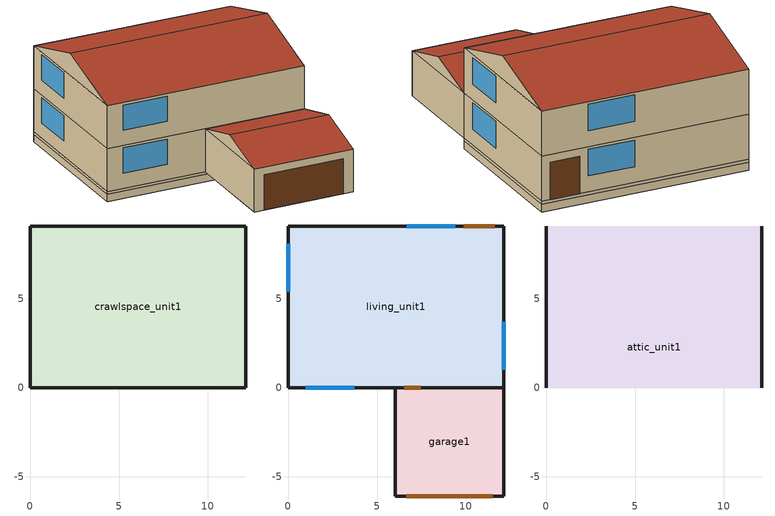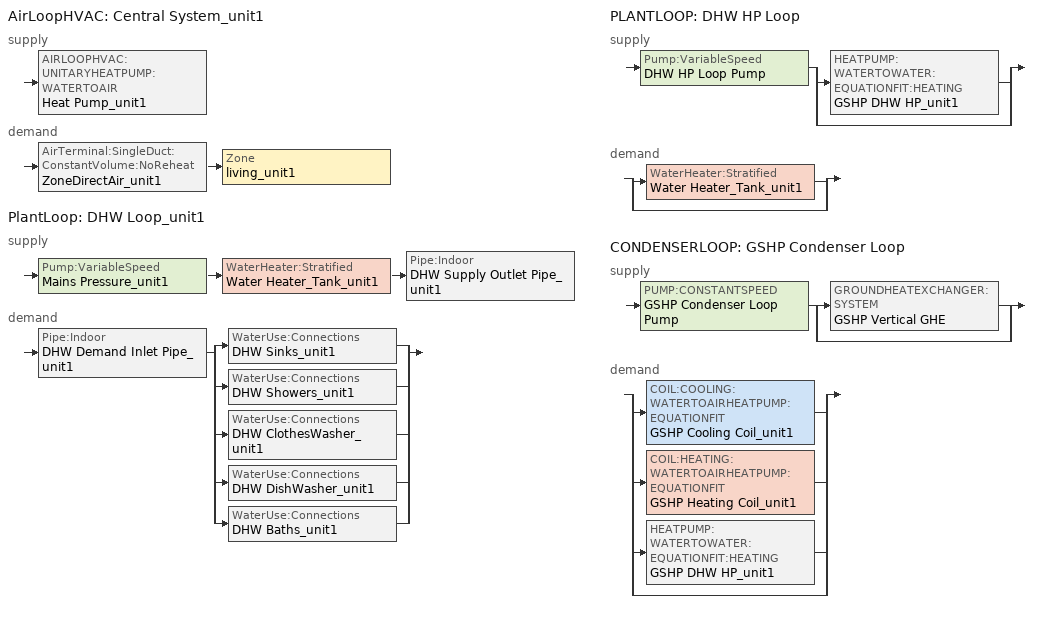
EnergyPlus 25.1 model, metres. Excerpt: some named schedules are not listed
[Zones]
crawlspace_unit1
 floor ground (Interior Floor): 0,0 0,9.1 12.13,9.1 12.13,0 z-0.46
 wall outside (Crawl Wall): 0,0 12.13,0 12.13,9.1 0,9.1 0,0 z0:0.15
 wall ground (Crawl Wall): 0,0 12.13,0 12.13,9.1 0,9.1 0,0 z-0.46:0
living_unit1
 floor adiabatic (Interior Floor): 0,0 0,9.1 12.13,9.1 12.13,0 z2.74
 floor to crawlspace_unit1 (Exterior Floor): 0,0 0,9.1 12.13,9.1 12.13,0 z0.15
 wall outside (Exterior Wall): 12.13,0 12.13,9.1 0,9.1 0,0 6.04,0 z0.15:2.74; 0,0 12.13,0 12.13,9.1 0,9.1 0,0 z2.74:5.34
 wall to garage1 (Exterior Wall): 6.04,0 12.13,0 z0.15:2.74
 window (Exterior Window): 1,0 3.71,0 / 9.39,9.1 6.68,9.1 / 12.13,1 12.13,3.71 / 0,8.1 0,5.39 z1.07:2.59; 1,0 3.71,0 / 9.39,9.1 6.68,9.1 / 12.13,1 12.13,3.71 / 0,8.1 0,5.39 z3.66:5.18
 door (Exterior Door): 11.63,9.1 9.89,9.1 z0.15:2.29
 door inside (Exterior Door): 6.54,0 7.45,0 z0.15:2.29
 ceiling to attic_unit1 (Interior Ceiling): 0,0 12.13,0 12.13,9.1 0,9.1 z5.34
garage1
 floor ground (Interior Floor): 6.04,-6.1 6.04,0 12.13,0 12.13,-6.1 z0.15
 wall outside (Gable_end): 6.04,0 6.04,-6.1 12.13,-6.1 12.13,0 z0.15:2.74; 12.13,-6.1,2.74 12.13,0,2.74 12.13,-3.05,3.61; 6.04,0,2.74 6.04,-6.1,2.74 6.04,-3.05,3.61
 door (Exterior Door): 6.65,-6.1 11.52,-6.1 z0.15:2.29
 roof outside (Exterior Roof): 6.04,-6.1,2.74 12.13,-6.1,2.74 12.13,-3.05,3.61 6.04,-3.05,3.61; 12.13,0,2.74 6.04,0,2.74 6.04,-3.05,3.61 12.13,-3.05,3.61
attic_unit1
 wall outside (Gable_end): 12.13,0,5.34 12.13,9.1,5.34 12.13,4.55,6.7; 0,9.1,5.34 0,0,5.34 0,4.55,6.7
 roof outside (Exterior Roof): 0,0,5.34 12.13,0,5.34 12.13,4.55,6.7 0,4.55,6.7; 12.13,9.1,5.34 0,9.1,5.34 0,4.55,6.7 12.13,4.55,6.7
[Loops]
AirLoopHVAC 'Central System_unit1'
 supply: AIRLOOPHVAC:UNITARYHEATPUMP:WATERTOAIR 'Heat Pump_unit1'
 demand: AirTerminal:SingleDuct:ConstantVolume:NoReheat 'ZoneDirectAir_unit1' > Zone 'living_unit1'
PlantLoop 'DHW Loop_unit1'
 supply: Pump:VariableSpeed 'Mains Pressure_unit1' > WaterHeater:Stratified 'Water Heater_Tank_unit1' > Pipe:Indoor 'DHW Supply Outlet Pipe_unit1'
 demand: Pipe:Indoor 'DHW Demand Inlet Pipe_unit1' > split
  | WaterUse:Connections 'DHW Sinks_unit1'
  | WaterUse:Connections 'DHW Showers_unit1'
  | WaterUse:Connections 'DHW ClothesWasher_unit1'
  | WaterUse:Connections 'DHW DishWasher_unit1'
  | WaterUse:Connections 'DHW Baths_unit1'
PLANTLOOP 'DHW HP Loop'
 supply: Pump:VariableSpeed 'DHW HP Loop Pump' > split
  | HEATPUMP:WATERTOWATER:EQUATIONFIT:HEATING 'GSHP DHW HP_unit1'
  | bypass
 demand: split
  | WaterHeater:Stratified 'Water Heater_Tank_unit1'
  | bypass
CONDENSERLOOP 'GSHP Condenser Loop'
 supply: PUMP:CONSTANTSPEED 'GSHP Condenser Loop Pump' > split
  | GROUNDHEATEXCHANGER:SYSTEM 'GSHP Vertical GHE'
  | bypass
 demand: split
  | COIL:COOLING:WATERTOAIRHEATPUMP:EQUATIONFIT 'GSHP Cooling Coil_unit1'
  | COIL:HEATING:WATERTOAIRHEATPUMP:EQUATIONFIT 'GSHP Heating Coil_unit1'
  | HEATPUMP:WATERTOWATER:EQUATIONFIT:HEATING 'GSHP DHW HP_unit1'
  | bypass
[Building]
US+SF+CZ4C+hp+crawlspace+IECC_2024: North Axis=0; Terrain=Suburbs; Loads Convergence Tolerance Value=0.04; Temperature Convergence Tolerance Value=0.4; Solar Distribution=FullExterior; Maximum Number of Warmup Days=25; Minimum Number of Warmup Days=6
[Site:Location]
Seattle Seattle Tacoma Intl A_WA_USA Design_Conditions: Latitude=47.47; Longitude=-122.32; Time Zone=-8; Elevation=122
[SizingPeriod:DesignDay] Day of Month=21; DryBulb Temperature Range Modifier Type=DefaultMultipliers; Humidity Condition Type=Wetbulb; Barometric Pressure=99868; Rain Indicator=No; Snow Indicator=No; Daylight Saving Time Indicator=No
Name | Month | Day Type | Maximum DryBulb Temperature | Daily DryBulb Temperature Range | Wetbulb or DewPoint at Maximum DryBulb | Wind Speed | Wind Direction | Solar Model Indicator | Sky Clearness | ASHRAE Clear Sky Optical Depth for Beam Irradiance taub | ASHRAE Clear Sky Optical Depth for Diffuse Irradiance taud
Seattle Seattle Tacoma Intl A Ann Htg 99.6% Condns DB | 12 | WinterDesignDay | -4.2 | 0 | -4.2 | 4.3 | 20 | ASHRAEClearSky | 0
Seattle Seattle Tacoma Intl A Ann Clg .4% Condns DB=>MWB | 8 | SummerDesignDay | 29.4 | 10.4 | 18.3 | 4.2 | 350 | ASHRAETau |  | 0.352 | 2.561
[SITE:GROUNDTEMPERATURE:BUILDINGSURFACE]
19.527, 19.502, 19.536, 19.598, 20.002, 21.64, 22.225, 22.375, 21.449, 20.121, 19.691, 19.549
[SITE:GROUNDTEMPERATURE:DEEP]
11.22, 11.22, 11.22, 11.22, 11.22, 11.22, 11.22, 11.22, 11.22, 11.22, 11.22, 11.22
[SITE:GROUNDTEMPERATURE:UNDISTURBED:KUSUDAACHENBACH]
GSHP Vertical GHE Ground Temps: 0.692626, 1500, 1563.34, 11.22, 7.15, 25
[Site:WaterMainsTemperature]
Calculation Method=Correlation; Annual Average Outdoor Air Temperature=11.2167; Maximum Difference In Monthly Average Outdoor Air Temperatures=14.3
[Material]
Name | Roughness | Thickness | Conductivity | Density | Specific Heat | Thermal Absorptance | Solar Absorptance | Visible Absorptance
sheathing_consol_layer | Rough | 0.031115 | 0.035329 | 20.1 | 1465.415
ceil_consol_layer | Rough | 0.400206 | 0.0617176 | 41.9286 | 776.251
floor_consol_layer | Rough | 0.23495 | 0.0515515 | 55.074 | 916.9311
wall_consol_layer | Rough | 0.1397 | 0.057165 | 120.801 | 1036.26
CopperPipe | MediumRough | 0.01905 | 401 | 2243 | 837 | 0.9 | 0.65 | 0.65
Concrete_4in | Rough | 0.101498 | 1.312098 | 2242.8 | 465.2
Asphalt_shingle | MediumRough | 0.00633985 | 0.08186 | 1121.29 | 1255.2 | 0.9 | 0.75
cement_stucco | MediumSmooth | 0.01905 | 0.721 | 1865.58 | 878.64
syn_stucco | MediumSmooth | 0.003048 | 0.0865 | 400 | 878.64 | 0.7
Drywall_1/2in | MediumSmooth | 0.0127 | 0.16009 | 800.923 | 1087.84
OSB_5/8in | MediumSmooth | 0.015875 | 0.1163 | 544.627 | 1213.36
OSB_7/16in | MediumSmooth | 0.0111125 | 0.1163 | 544.627 | 1213.36
Plywood_3/4in | Rough | 0.01905 | 0.115458 | 544.68 | 674.54 | 0.9 | 0.7 | 0.7
Carpet_n_pad | MediumSmooth | 0.0254001 | 0.0601314 | 32.0369 | 836.8 | 0.9 | 0.7 | 0.7
OSB_1/2in | MediumSmooth | 0.0127 | 0.1163 | 544.627 | 1213.36 | 0.9 | 0.7 | 0.7
door_const | Smooth | 0.0452888 | 0.0720096 | 512.64 | 767.58
Std Wood 6inch | MediumSmooth | 0.15 | 0.12 | 540 | 1210 | 0.9 | 0.7 | 0.7
Pipe Insulation | VeryRough | 0.0406504 | 0.0331717 | 91 | 836 | 0.9 | 0.5 | 0.5
[Material:NoMass]
Bldg_paper_felt: Roughness=Smooth; Thermal Resistance=0.0105666
[Material:AirGap]
Air_4_in_vert: Thermal Resistance=0.158499
[WindowMaterial:SimpleGlazingSystem]
Glass: UFactor=1.590008; Solar Heat Gain Coefficient=0.3344; Visible Transmittance=0.88
[WindowMaterial:Blind]
int_blind: Slat Orientation=Horizontal; Slat Width=0.025; Slat Separation=0.01875; Slat Thickness=0.001; Slat Angle=45; Slat Conductivity=221; Slat Beam Solar Transmittance=0; Front Side Slat Beam Solar Reflectance=0.5; Back Side Slat Beam Solar Reflectance=0.5; Slat Diffuse Solar Transmittance=0; Front Side Slat Diffuse Solar Reflectance=0.5; Back Side Slat Diffuse Solar Reflectance=0.5; Slat Beam Visible Transmittance=0; Front Side Slat Beam Visible Reflectance=0.5; Back Side Slat Beam Visible Reflectance=0.5; Slat Diffuse Visible Transmittance=0; Front Side Slat Diffuse Visible Reflectance=0.5; Back Side Slat Diffuse Visible Reflectance=0.5; Slat Infrared Hemispherical Transmittance=0; Front Side Slat Infrared Hemispherical Emissivity=0.9; Back Side Slat Infrared Hemispherical Emissivity=0.9; Blind to Glass Distance=0.05; Blind Top Opening Multiplier=0.5; Blind Bottom Opening Multiplier=0.5; Blind Left Side Opening Multiplier=0.5; Blind Right Side Opening Multiplier=0.5
[Construction]
Exterior Wall: syn_stucco, sheathing_consol_layer, OSB_7/16in, wall_consol_layer, Drywall_1/2in
InteriorFurnishings: Std Wood 6inch
Exterior Floor: floor_consol_layer, Plywood_3/4in, Carpet_n_pad
Interior Floor: Plywood_3/4in, Carpet_n_pad
Interior Ceiling: ceil_consol_layer, Drywall_1/2in
Exterior Roof: Asphalt_shingle, OSB_1/2in
Exterior Window: Glass
Exterior Door: door_const
Gable_end: cement_stucco, Bldg_paper_felt, OSB_5/8in, Air_4_in_vert, Drywall_1/2in
window_w_blinds: Glass, int_blind
Insulated Pipe: Pipe Insulation, CopperPipe
crawl wall: Concrete_4in
[Zone] Multiplier=1
living_unit1; garage1; attic_unit1; crawlspace_unit1
[WindowShadingControl]
Shades-living_unit1: Zone=living_unit1; Shading Type=InteriorBlind; Construction with Shading=window_w_blinds; Shading Control Type=OnIfScheduleAllows; Schedule=shading_2012iecc; Shading Control Is Scheduled=Yes; Glare Control Is Active=No; Multiple Surface Control Type=Sequential; Fenestration Surface 1=Window_ldf_1.unit1; Fenestration Surface 2=Window_ldb_1.unit1; Fenestration Surface 3=Window_sdr_1.unit1; Fenestration Surface 4=Window_sdl_1.unit1; Fenestration Surface 5=Window_ldf_2.unit1; Fenestration Surface 6=Window_ldb_2.unit1; Fenestration Surface 7=Window_sdr_2.unit1; Fenestration Surface 8=Window_sdl_2.unit1
[InternalMass]
Internalmass_unit1: Construction=InteriorFurnishings; Zone or ZoneList=living_unit1; Surface Area=9.89591
[Shading:Overhang] Height above Window or Door=0; Tilt Angle from WindowDoor=90; Left extension from WindowDoor Width=0; Right extension from WindowDoor Width=0; Depth=0.0152439
Name | Window or Door
Overhang_sdr_1.unit1 | Window_sdr_1.unit1
Overhang_sdr_2.unit1 | Window_sdr_2.unit1
[GroundHeatTransfer:Control]
gtp_control: Run Basement Preprocessor=no; Run Slab Preprocessor=yes
[GroundHeatTransfer:Slab:Materials]
NMAT Number of materials=2; ALBEDO Surface Albedo No Snow=0.16; ALBEDO Surface Albedo Snow=0.4; EPSLW Surface Emissivity No Snow=0.9; EPSLW Surface Emissivity Snow=0.9; Z0 Surface Roughness No Snow=0.75; Z0 Surface Roughness Snow=0.05; HIN Indoor HConv Downward Flow=6; HIN Indoor HConv Upward=9
[GroundHeatTransfer:Slab:MatlProps]
RHO Slab Material density=2300; RHO Soil Density=1200; CP Slab CP=650; CP Soil CP=1200; TCON Slab k=0.9; TCON Soil k=1
[GroundHeatTransfer:Slab:BoundConds]
EVTR Is surface evapotranspiration modeled=FALSE; FIXBC is the lower boundary at a fixed temperature=TRUE; TDEEPin=10; USRHflag Is the ground surface h specified by the user=FALSE
[GroundHeatTransfer:Slab:BldgProps]
IYRS Number of years to iterate=10; Shape Slab shape=0; HBLDG Building height=4; TIN1 January Indoor Average Temperature Setpoint=22.22; TIN2 February Indoor Average Temperature Setpoint=22.22; TIN3 March Indoor Average Temperature Setpoint=22.22; TIN4 April Indoor Average Temperature Setpoint=22.22; TIN5 May Indoor Average Temperature Setpoint=22.22; TIN6 June Indoor Average Temperature Setpoint=23.88; TIN7 July Indoor Average Temperature Setpoint=23.88; TIN8 August Indoor Average Temperature Setpoint=23.88; TIN9 September Indoor Average Temperature Setpoint=23.88; TIN10 October Indoor Average Temperature Setpoint=22.22; TIN11 November Indoor Average Temperature Setpoint=22.22; TIN12 December Indoor Average Temperature Setpoint=22.22; TINAmp Daily Indoor sine wave variation amplitude=0; ConvTol Convergence Tolerance=0.1
[GroundHeatTransfer:Slab:Insulation]
RINS R value of under slab insulation=0; DINS Width of strip of under slab insulation=0; RVINS R value of vertical insulation=0; ZVINS Depth of vertical insulation=1.5; IVINS Flag Is there vertical insulation=0
[GroundHeatTransfer:Slab:EquivalentSlab]
APRatio The area to perimeter ratio for this slab=2.59995; SLABDEPTH Thickness of slab on grade=0.1; CLEARANCE Distance from edge of slab to domain edge=15; ZCLEARANCE Distance from bottom of slab to domain bottom=15
[GroundHeatTransfer:Basement:SimParameters]
F Multiplier for the ADI solution=0.1; IYRS Maximum number of yearly iterations=15
[GroundHeatTransfer:Basement:MatlProps]
NMAT Number of materials in this domain=6; Density for Foundation Wall=2243; density for Floor Slab=2243; density for Ceiling=311; density for Soil=1500; density for Gravel=2000; density for Wood=449; Specific heat for foundation wall=880; Specific heat for floor slab=880; Specific heat for ceiling=1530; Specific heat for soil=840; Specific heat for gravel=720; Specific heat for wood=1530; Thermal conductivity for foundation wall=1.4; Thermal conductivity for floor slab=1.4; Thermal conductivity for ceiling=0.09; thermal conductivity for soil=1.1; thermal conductivity for gravel=1.9; thermal conductivity for wood=0.12
[GroundHeatTransfer:Basement:Insulation]
REXT R Value of any exterior insulation=1.761e-05; INSFULL Flag Is the wall fully insulated=True
[GroundHeatTransfer:Basement:SurfaceProps]
ALBEDO Surface albedo for No snow conditions=0.16; ALBEDO Surface albedo for snow conditions=0.4; EPSLN Surface emissivity No Snow=0.94; EPSLN Surface emissivity with Snow=0.86; VEGHT Surface roughness No snow conditions=6; VEGHT Surface roughness Snow conditions=0.25; PET Flag Potential evapotranspiration on=False
[GroundHeatTransfer:Basement:BldgData]
DWALL Wall thickness=0.2; DSLAB Floor slab thickness=0.243828; DGRAVXY Width of gravel pit beside basement wall=0.3; DGRAVZN Gravel depth extending above the floor slab=0.2; DGRAVZP Gravel depth below the floor slab=0.1
[GroundHeatTransfer:Basement:Interior]
COND Flag Is the basement conditioned=True; HIN Downward convection only heat transfer coefficient=0.92; HIN Upward convection only heat transfer coefficient=4.04; HIN Horizontal convection only heat transfer coefficient=3.08; HIN Downward combined convection and radiation heat transfer coefficient=6.13; HIN Upward combined convection and radiation heat transfer coefficient=9.26; HIN Horizontal combined convection and radiation heat transfer coefficient=8.29
[GroundHeatTransfer:Basement:ComBldg]
January average temperature=21; February average temperature=21; March average temperature=21; April average temperature=21; May average temperature=24; June average temperature=24; July average temperature=24; August average temperature=24; September average temperature=24; October average temperature=24; November average temperature=21; December average temperature=21; Daily variation sine wave amplitude=21
[GroundHeatTransfer:Basement:EquivSlab]
APRatio The area to perimeter ratio for this slab=2.59995; EquivSizing Flag=True
[GroundHeatTransfer:Basement:EquivAutoGrid]
CLEARANCE Distance from outside of wall to edge of 3D ground domain=15; SlabDepth Thickness of the floor slab=0.1; BaseDepth Depth of the basement wall below grade=1.21914
[People]
people_unit1: Zone or ZoneList or Space or SpaceList=living_unit1; Number of People Schedule=Occupancy; Number of People Calculation Method=People; Number of People=3; Fraction Radiant=0; Sensible Heat Fraction=autocalculate; Activity Level Schedule=activity_sch; Enable ASHRAE 55 Comfort Warnings=No; Mean Radiant Temperature Calculation Type=EnclosureAveraged
[Lights] Zone or ZoneList or Space or SpaceList=living_unit1; Schedule=InteriorLightingHE; Design Level Calculation Method=LightingLevel; Return Air Fraction=0; Fraction Radiant=0.6; Fraction Visible=0.2; Fraction Replaceable=0
Name | Lighting Level
Living Hardwired Lighting1 | 232.336
Living Plug-in Lighting1 | 105.654
[ElectricEquipment] Zone or ZoneList or Space or SpaceList=living_unit1; Design Level Calculation Method=EquipmentLevel
Name | Schedule | Design Level | Fraction Latent | Fraction Radiant | Fraction Lost | EndUse Subcategory
dishwasher1 | DishWasher_equip_sch | 37.141 | 0.15 | 0.6 | 0.25 | dishwasher
refrigerator1 | Refrigerator | 84.3882 | 0 | 1 | 0 | refrigerator
clotheswasher1 | ClothesWasher_equip_sch | 12.6932 | 0 | 0.8 | 0.2 | clotheswasher
electric_dryer1 | ClothesDryer | 213.065 | 0.05 | 0.15 | 0.8 | electric_dryer
electric_range1 | CookingRange | 248.154 | 0.3 | 0.4 | 0.3 | electric_range
television1 | InteriorLighting | 0 | 0 | 1 | 0 | television
electric_mels1 | MiscPlugLoad | 567.464 | 0.06 | 0.69 | 0.25 | electric_mels
IECC_Adj1 | MiscPlugLoad | 340.847 | 0.062439 | 0.411909 | 0.251045 | IECC_adj
[ZoneVentilation:DesignFlowRate]
Ventilation_unit1: Zone or ZoneList or Space or SpaceList=living_unit1; Schedule=always_avail; Design Flow Rate Calculation Method=Flow/Zone; Design Flow Rate=0; Ventilation Type=Exhaust; Fan Pressure Rise=0; Fan Total Efficiency=0.6; Constant Term Coefficient=1; Temperature Term Coefficient=0; Velocity Term Coefficient=0; Velocity Squared Term Coefficient=0; Minimum Indoor Temperature=-100; Maximum Indoor Temperature=100; Delta Temperature=-100; Minimum Outdoor Temperature=-100; Maximum Outdoor Temperature=100; Maximum Wind Speed=40
[Exterior:Lights]
Name | Schedule | Design Level | EndUse Subcategory
Exterior-Lights_unit1 | ExteriorLighting | 43.2425 | Exterior-Lights
Garage-Lights_unit1 | InteriorLightingHE | 7.16295 | Garage-Lights
[DesignSpecification:OutdoorAir]
SZ_DSOA_living_unit1: Outdoor Air Method=Flow/Zone; Outdoor Air Flow per Person=0; Outdoor Air Flow per Zone=0.0283168
[Sizing:Zone]
living_unit1: Zone Cooling Design Supply Air Temperature Input Method=SupplyAirTemperature; Zone Cooling Design Supply Air Temperature=12; Zone Heating Design Supply Air Temperature Input Method=SupplyAirTemperature; Zone Heating Design Supply Air Temperature=32.22; Zone Cooling Design Supply Air Humidity Ratio=0.0075; Zone Heating Design Supply Air Humidity Ratio=0.008; Design Specification Outdoor Air Object=SZ_DSOA_living_unit1; Cooling Design Air Flow Method=DesignDay; Cooling Minimum Air Flow per Zone Floor Area=0.000762; Heating Design Air Flow Method=DesignDay; Heating Maximum Air Flow per Zone Floor Area=0.002032; Heating Maximum Air Flow=0.141576; Heating Maximum Air Flow Fraction=0.3
[Sizing:System]
Central System_unit1: Type of Load to Size On=Sensible; Design Outdoor Air Flow Rate=autosize; Central Heating Maximum System Air Flow Ratio=1; Preheat Design Temperature=7; Preheat Design Humidity Ratio=0.008; Precool Design Temperature=11; Precool Design Humidity Ratio=0.0075; Central Cooling Design Supply Air Temperature=12; Central Heating Design Supply Air Temperature=32.22; Type of Zone Sum to Use=NonCoincident; 100 Outdoor Air in Cooling=No; 100 Outdoor Air in Heating=No; Central Cooling Design Supply Air Humidity Ratio=0.0075; Central Heating Design Supply Air Humidity Ratio=0.008; Cooling Supply Air Flow Rate Method=DesignDay; Heating Supply Air Flow Rate Method=DesignDay; Zone Maximum Outdoor Air Fraction=1; Cooling Design Capacity Method=FractionOfAutosizedCoolingCapacity; Cooling Design Capacity=autosize; Fraction of Autosized Cooling Design Capacity=1.15; Heating Design Capacity Method=FractionOfAutosizedHeatingCapacity; Heating Design Capacity=autosize; Fraction of Autosized Heating Design Capacity=1.25; Central Cooling Capacity Control Method=OnOff
[Sizing:Plant]
DHW Loop_unit1: Loop Type=Heating; Design Loop Exit Temperature=48.8889; Loop Design Temperature Difference=5.55556
[SIZING:PLANT] Sizing Option=NonCoincident; Zone Timesteps in Averaging Window=1
Name | Loop Type | Design Loop Exit Temperature | Loop Design Temperature Difference
DHW HP Loop | Heating | 55 | 16.99
GSHP Condenser Loop | Condenser | 30 | 5.5
[ZoneControl:Thermostat]
Zone Thermostat_unit1: Zone or ZoneList=living_unit1; Control Type Schedule=zone_control_type; Control 1=thermostat_living Dual SP Control
[ThermostatSetpoint:DualSetpoint]
thermostat_living Dual SP Control: Heating Setpoint Temperature Schedule=heating_sch; Cooling Setpoint Temperature Schedule=cooling_sch
[ZoneHVAC:EnergyRecoveryVentilator]
ERV_unit1: Availability Schedule=always_avail; Heat Exchanger=OA_Heat_Recovery_Unit1; Supply Air Flow Rate=0.0283168; Exhaust Air Flow Rate=0.0283168; Supply Air Fan=OASupplyFan_unit1; Exhaust Air Fan=OAExhaustFan_unit1
[AirTerminal:SingleDuct:ConstantVolume:NoReheat]
ZoneDirectAir_unit1: Availability Schedule=always_avail; Maximum Air Flow Rate=autosize
[Zone equipment]
living_unit1: ZoneDirectAir_unit1, ERV_unit1
[Fan:OnOff] Availability Schedule=always_avail
Name | Fan Total Efficiency | Pressure Rise | Maximum Flow Rate | Motor Efficiency | Motor In Airstream Fraction | EndUse Subcategory
Supply Fan_unit1 | 0.50054 | 400 | autosize | 0.863 | 1 | General
OASupplyFan_unit1; OAExhaustFan_unit1 | 0.6 | 1059.44 | 0.0283168 | 1 | 0 | Ventilation
[Coil:Heating:Electric]
Supp Heating Coil_unit1: Availability Schedule=always_avail; Efficiency=1; Nominal Capacity=autosize
[COIL:COOLING:WATERTOAIRHEATPUMP:EQUATIONFIT]
GSHP Cooling Coil_unit1: Rated Air Flow Rate=autosize; Rated Water Flow Rate=autosize; Gross Rated Total Cooling Capacity=autosize; Gross Rated Sensible Cooling Capacity=autosize; Gross Rated Cooling COP=7.00776; Rated Entering Water Temperature=25; Rated Entering Air DryBulb Temperature=27; Rated Entering Air WetBulb Temperature=19; Total Cooling Capacity Curve=GSHP_TotCoolCap; Sensible Cooling Capacity Curve=GSHP_CoolSensCap; Cooling Power Consumption Curve=GSHP_CoolPow; Part Load Fraction Correlation Curve=GSHP_PLF; Nominal Time for Condensate Removal to Begin=0; Ratio of Initial Moisture Evaporation Rate and Steady State Latent Capacity=0; Maximum Cycling Rate=2.5; Latent Capacity Time Constant=60; Fan Delay Time=60
[COIL:HEATING:WATERTOAIRHEATPUMP:EQUATIONFIT]
GSHP Heating Coil_unit1: Rated Air Flow Rate=autosize; Rated Water Flow Rate=autosize; Gross Rated Heating Capacity=autosize; Gross Rated Heating COP=3.16705; Rated Entering Water Temperature=0; Rated Entering Air DryBulb Temperature=20; Ratio of Rated Heating Capacity to Rated Cooling Capacity=1; Heating Capacity Curve=GSHP_HeatCap; Heating Power Consumption Curve=GSHP_HeatPow; Part Load Fraction Correlation Curve=GSHP_PLF
[HeatExchanger:AirToAir:SensibleAndLatent]
OA_Heat_Recovery_Unit1: Availability Schedule=always_avail; Nominal Supply Air Flow Rate=0.0283168; Sensible Effectiveness at 100 Heating Air Flow=0.75; Latent Effectiveness at 100 Heating Air Flow=0; Sensible Effectiveness at 100 Cooling Air Flow=0.75; Latent Effectiveness at 100 Cooling Air Flow=0; Nominal Electric Power=0; Supply Air Outlet Temperature Control=No; Heat Exchanger Type=Plate; Frost Control Type=None; Threshold Temperature=-16.8333; Initial Defrost Time Fraction=0.083; Rate of Defrost Time Fraction Increase=0.0216; Economizer Lockout=No
[AIRLOOPHVAC:UNITARYHEATPUMP:WATERTOAIR]
Heat Pump_unit1: Availability Schedule=always_avail; Supply Air Flow Rate=autosize; Controlling Zone or Thermostat Location=living_unit1; Supply Air Fan=Supply Fan_unit1; Heating Coil=GSHP Heating Coil_unit1; Heating Convergence=0.001; Cooling Coil=GSHP Cooling Coil_unit1; Cooling Convergence=0.001; Supplemental Heating Coil=Supp Heating Coil_unit1; Maximum Supply Air Temperature from Supplemental Heater=50; Maximum Outdoor DryBulb Temperature for Supplemental Heater Operation=10; Fan Placement=BlowThrough; Supply Air Fan Operating Mode Schedule=fan_cycle; Dehumidification Control Type=None; Heat Pump Coil Water Flow Mode=Cycling
[AirLoopHVAC]
Central System_unit1: Design Supply Air Flow Rate=autosize
[Pipe:Indoor] Construction=Insulated Pipe; Environment Type=ZONE; Ambient Temperature Zone=living_unit1; Pipe Inside Diameter=0.02; Pipe Length=2
DHW Demand Inlet Pipe_unit1; DHW Supply Outlet Pipe_unit1
[Pump:VariableSpeed]
Mains Pressure_unit1: Design Maximum Flow Rate=autosize; Design Pump Head=1; Design Power Consumption=0; Motor Efficiency=1; Fraction of Motor Inefficiencies to Fluid Stream=0; Coefficient 1 of the Part Load Performance Curve=0; Coefficient 2 of the Part Load Performance Curve=1; Coefficient 3 of the Part Load Performance Curve=0; Coefficient 4 of the Part Load Performance Curve=0; Design Minimum Flow Rate=0; Pump Control Type=Intermittent
[PUMP:VARIABLESPEED]
DHW HP Loop Pump: Design Maximum Flow Rate=autosize; Design Pump Head=50000; Design Power Consumption=autosize; Motor Efficiency=0.87; Fraction of Motor Inefficiencies to Fluid Stream=0; Coefficient 1 of the Part Load Performance Curve=0; Coefficient 2 of the Part Load Performance Curve=1; Coefficient 3 of the Part Load Performance Curve=0; Coefficient 4 of the Part Load Performance Curve=0; Design Minimum Flow Rate=0; Pump Control Type=Intermittent; Design Power Sizing Method=PowerPerFlowPerPressure; Design Electric Power per Unit Flow Rate=348701.1; Design Shaft Power per Unit Flow Rate per Unit Head=1.28205; Design Minimum Flow Rate Fraction=0; EndUse Subcategory=General
[PUMP:CONSTANTSPEED]
GSHP Condenser Loop Pump: Design Flow Rate=autosize; Design Pump Head=50000; Design Power Consumption=autosize; Motor Efficiency=0.87; Fraction of Motor Inefficiencies to Fluid Stream=0; Pump Control Type=Continuous; Design Power Sizing Method=PowerPerFlowPerPressure; Design Electric Power per Unit Flow Rate=348701.1; Design Shaft Power per Unit Flow Rate per Unit Head=1.28205; EndUse Subcategory=General
[HEATPUMP:WATERTOWATER:EQUATIONFIT:HEATING]
GSHP DHW HP_unit1: Reference Load Side Flow Rate=autosize; Reference Source Side Flow Rate=autosize; Reference Heating Capacity=autosize; Reference Heating Power Consumption=autosize; Heating Capacity Curve=GSHP_HeatCap_QuadLinear; Heating Compressor Power Curve=GSHP_HeatPwr_QuadLinear; Reference Coefficient of Performance=7.5; Sizing Factor=1
[GROUNDHEATEXCHANGER:SYSTEM]
GSHP Vertical GHE: Design Flow Rate=0.0012; Undisturbed Ground Temperature Model Type=Site:GroundTemperature:Undisturbed:KusudaAchenbach; Undisturbed Ground Temperature Model=GSHP Vertical GHE Ground Temps; Ground Thermal Conductivity=0.692626; Ground Thermal Heat Capacity=2347000; GHEVerticalResponseFactors Object=GSHP Vertical GHE g-functions; gFunction Calculation Method=UHFcalc
[GROUNDHEATEXCHANGER:VERTICAL:PROPERTIES]
GSHP Vertical GHE Props: Depth of Top of Borehole=1; Borehole Length=76.2; Borehole Diameter=0.127016; Grout Thermal Conductivity=0.692626; Grout Thermal Heat Capacity=3900000; Pipe Thermal Conductivity=0.391312; Pipe Thermal Heat Capacity=1542000; Pipe Outer Diameter=0.0266667; Pipe Thickness=0.00241285; UTube Distance=0.051225
[GROUNDHEATEXCHANGER:RESPONSEFACTORS]
GSHP Vertical GHE g-functions: GHEVerticalProperties Object=GSHP Vertical GHE Props; Number of Boreholes=4; GFunction Reference Ratio=0.00083344; gFunction LnTTs Value 1=-17; gFunction g Value 1=0; gFunction LnTTs Value 2=-16.75; gFunction g Value 2=0; gFunction LnTTs Value 3=-16.5; gFunction g Value 3=0; gFunction LnTTs Value 4=-16.25; gFunction g Value 4=0; gFunction LnTTs Value 5=-16; gFunction g Value 5=0; gFunction LnTTs Value 6=-15.75; gFunction g Value 6=0; gFunction LnTTs Value 7=-15.5; gFunction g Value 7=1e-05; gFunction LnTTs Value 8=-15.25; gFunction g Value 8=9e-05; gFunction LnTTs Value 9=-15; gFunction g Value 9=0.00051; gFunction LnTTs Value 10=-14.75; gFunction g Value 10=0.00194; gFunction LnTTs Value 11=-14.5; gFunction g Value 11=0.00575; gFunction LnTTs Value 12=-14.25; gFunction g Value 12=0.01397; gFunction LnTTs Value 13=-14; gFunction g Value 13=0.02891; gFunction LnTTs Value 14=-13.75; gFunction g Value 14=0.05277; gFunction LnTTs Value 15=-13.5; gFunction g Value 15=0.08714; gFunction LnTTs Value 16=-13.25; gFunction g Value 16=0.13282; gFunction LnTTs Value 17=-13; gFunction g Value 17=0.18987; gFunction LnTTs Value 18=-12.75; gFunction g Value 18=0.25769; gFunction LnTTs Value 19=-12.5; gFunction g Value 19=0.3353; gFunction LnTTs Value 20=-12.25; gFunction g Value 20=0.42152; gFunction LnTTs Value 21=-12; gFunction g Value 21=0.51508; gFunction LnTTs Value 22=-11.75; gFunction g Value 22=0.61481; gFunction LnTTs Value 23=-11.5; gFunction g Value 23=0.7196; gFunction LnTTs Value 24=-11.25; gFunction g Value 24=0.82852; gFunction LnTTs Value 25=-11; gFunction g Value 25=0.94075; gFunction LnTTs Value 26=-10.75; gFunction g Value 26=1.05563; gFunction LnTTs Value 27=-10.5; gFunction g Value 27=1.17261; gFunction LnTTs Value 28=-10.25; gFunction g Value 28=1.29124; gFunction LnTTs Value 29=-10; gFunction g Value 29=1.41116; gFunction LnTTs Value 30=-9.75; gFunction g Value 30=1.53208; gFunction LnTTs Value 31=-9.5; gFunction g Value 31=1.65378; gFunction LnTTs Value 32=-9.25; gFunction g Value 32=1.77606; gFunction LnTTs Value 33=-9; gFunction g Value 33=1.89879; gFunction LnTTs Value 34=-8.75; gFunction g Value 34=2.02185; gFunction LnTTs Value 35=-8.5; gFunction g Value 35=2.14514; gFunction LnTTs Value 36=-8.25; gFunction g Value 36=2.26858; gFunction LnTTs Value 37=-8; gFunction g Value 37=2.39212; gFunction LnTTs Value 38=-7.75; gFunction g Value 38=2.51569; gFunction LnTTs Value 39=-7.5; gFunction g Value 39=2.63925; gFunction LnTTs Value 40=-7.25; gFunction g Value 40=2.76276; gFunction LnTTs Value 41=-7; gFunction g Value 41=2.88616; gFunction LnTTs Value 42=-6.75; gFunction g Value 42=3.00943; gFunction LnTTs Value 43=-6.5; gFunction g Value 43=3.13252; gFunction LnTTs Value 44=-6.25; gFunction g Value 44=3.25542; gFunction LnTTs Value 45=-6; gFunction g Value 45=3.37832; gFunction LnTTs Value 46=-5.75; gFunction g Value 46=3.50186; gFunction LnTTs Value 47=-5.5; gFunction g Value 47=3.62757; gFunction LnTTs Value 48=-5.25; gFunction g Value 48=3.75795; gFunction LnTTs Value 49=-5; gFunction g Value 49=3.89616; gFunction LnTTs Value 50=-4.75; gFunction g Value 50=4.04538; gFunction LnTTs Value 51=-4.5; gFunction g Value 51=4.20827; gFunction LnTTs Value 52=-4.25; gFunction g Value 52=4.38677; gFunction LnTTs Value 53=-4; gFunction g Value 53=4.58221; gFunction LnTTs Value 54=-3.75; gFunction g Value 54=4.79552; gFunction LnTTs Value 55=-3.5; gFunction g Value 55=5.02721; gFunction LnTTs Value 56=-3.25; gFunction g Value 56=5.27739; gFunction LnTTs Value 57=-3; gFunction g Value 57=5.54554; gFunction LnTTs Value 58=-2.75; gFunction g Value 58=5.83048; gFunction LnTTs Value 59=-2.5; gFunction g Value 59=6.13019; gFunction LnTTs Value 60=-2.25; gFunction g Value 60=6.44189; gFunction LnTTs Value 61=-2; gFunction g Value 61=6.76212; gFunction LnTTs Value 62=-1.75; gFunction g Value 62=7.08693; gFunction LnTTs Value 63=-1.5; gFunction g Value 63=7.41206; gFunction LnTTs Value 64=-1.25; gFunction g Value 64=7.7331; gFunction LnTTs Value 65=-1; gFunction g Value 65=8.04555; gFunction LnTTs Value 66=-0.75; gFunction g Value 66=8.34493; gFunction LnTTs Value 67=-0.5; gFunction g Value 67=8.62689; gFunction LnTTs Value 68=-0.25; gFunction g Value 68=8.88733; gFunction LnTTs Value 69=0; gFunction g Value 69=9.12275; gFunction LnTTs Value 70=0.25; gFunction g Value 70=9.33058; gFunction LnTTs Value 71=0.5; gFunction g Value 71=9.50949; gFunction LnTTs Value 72=0.75; gFunction g Value 72=9.65956; gFunction LnTTs Value 73=1; gFunction g Value 73=9.78219; gFunction LnTTs Value 74=1.25; gFunction g Value 74=9.87994; gFunction LnTTs Value 75=1.5; gFunction g Value 75=9.95604; gFunction LnTTs Value 76=1.75; gFunction g Value 76=10.01404; gFunction LnTTs Value 77=2; gFunction g Value 77=10.05744; gFunction LnTTs Value 78=2.25; gFunction g Value 78=10.0894; gFunction LnTTs Value 79=2.5; gFunction g Value 79=10.11261; gFunction LnTTs Value 80=2.75; gFunction g Value 80=10.12929; gFunction LnTTs Value 81=3; gFunction g Value 81=10.14117
[WaterHeater:Stratified]
Water Heater_Tank_unit1: EndUse Subcategory=Water Heater; Tank Volume=0.302833; Tank Height=1.594; Tank Shape=VerticalCylinder; Maximum Temperature Limit=60; Heater Priority Control=MasterSlave; Heater 1 Setpoint Temperature Schedule=Water Heater_Tank_unit1 Backup Setpoint; Heater 1 Deadband Temperature Difference=2; Heater 1 Capacity=4500; Heater 1 Height=1.129; Heater 2 Setpoint Temperature Schedule=Water Heater_Tank_unit1 Backup Setpoint; Heater 2 Deadband Temperature Difference=2; Heater 2 Capacity=0; Heater 2 Height=0.266; Heater Fuel Type=Electricity; Heater Thermal Efficiency=1; Off Cycle Parasitic Fuel Consumption Rate=8.3; Off Cycle Parasitic Fuel Type=Electricity; Off Cycle Parasitic Heat Fraction to Tank=0; Off Cycle Parasitic Height=1; On Cycle Parasitic Fuel Consumption Rate=8.3; On Cycle Parasitic Fuel Type=Electricity; On Cycle Parasitic Heat Fraction to Tank=0; On Cycle Parasitic Height=1; Ambient Temperature Indicator=Zone; Ambient Temperature Zone=garage1; Uniform Skin Loss Coefficient per Unit Area to Ambient Temperature=0.232136; Skin Loss Fraction to Zone=1; Off Cycle Flue Loss Fraction to Zone=1; Use Side Effectiveness=1; Use Side Inlet Height=0; Use Side Outlet Height=autocalculate; Source Side Effectiveness=1; Source Side Inlet Height=0.7; Source Side Outlet Height=0; Inlet Mode=Fixed; Use Side Design Flow Rate=autosize; Source Side Design Flow Rate=0.0001174; Indirect Water Heating Recovery Time=1.5; Number of Nodes=6; Source Side Flow Control Mode=StorageTank
[WaterHeater:Sizing]
Water Heater_Tank_unit1: Design Mode=ResidentialHUD-FHAMinimum; Number of Bedrooms=3; Number of Bathrooms=3
[PlantLoop]
DHW Loop_unit1: Fluid Type=Water; Plant Equipment Operation Scheme=DHW Loop Operation_unit1; Maximum Loop Temperature=100; Minimum Loop Temperature=0; Maximum Loop Flow Rate=autosize; Minimum Loop Flow Rate=0; Plant Loop Volume=autocalculate; Load Distribution Scheme=Optimal
[PLANTLOOP]
DHW HP Loop: Fluid Type=Water; Plant Equipment Operation Scheme=DHW HP Loop Operation Schemes; Maximum Loop Temperature=70; Minimum Loop Temperature=10; Maximum Loop Flow Rate=autosize; Minimum Loop Flow Rate=0; Plant Loop Volume=autosize; Load Distribution Scheme=Optimal; Plant Loop Demand Calculation Scheme=SingleSetpoint; Common Pipe Simulation=None; Pressure Simulation Type=None; Loop Circulation Time=2
[CONDENSERLOOP]
GSHP Condenser Loop: Fluid Type=UserDefinedFluidType; User Defined Fluid Type=GSHP Condenser Loop PropyleneGlycol 30%; Condenser Equipment Operation Scheme=GSHP Condenser Loop Operation Schemes; Maximum Loop Temperature=80; Minimum Loop Temperature=-10; Maximum Loop Flow Rate=autosize; Minimum Loop Flow Rate=0; Condenser Loop Volume=autocalculate; Load Distribution Scheme=SequentialLoad; Pressure Simulation Type=None; Loop Circulation Time=2
[PlantEquipmentList]
DHW Plant Equipment_unit1: Water Heater_Tank_unit1
[PLANTEQUIPMENTLIST]
DHW HP Loop Equipment List: GSHP DHW HP_unit1
[CONDENSEREQUIPMENTLIST]
GSHP Condenser Loop Equipment List: GSHP Vertical GHE
[PLANTEQUIPMENTOPERATION:UNCONTROLLED]
GSHP Condenser Loop Uncontrolled Operation: Equipment List=GSHP Condenser Loop Equipment List
[PlantEquipmentOperation:HeatingLoad]
DHW Control Scheme_unit1: Load Range 1 Lower Limit=0; Load Range 1 Upper Limit=1000000000000000; Range 1 Equipment List=DHW Plant Equipment_unit1
[PLANTEQUIPMENTOPERATION:HEATINGLOAD]
DHW HP Loop HeatingLoad Operation: Load Range 1 Lower Limit=0; Load Range 1 Upper Limit=1000000000; Range 1 Equipment List=DHW HP Loop Equipment List
[PlantEquipmentOperationSchemes]
DHW Loop Operation_unit1: Control Scheme 1=DHW Control Scheme_unit1; Control Scheme 1 Schedule=always_avail
[PLANTEQUIPMENTOPERATIONSCHEMES]
DHW HP Loop Operation Schemes: Control Scheme 1=DHW HP Loop HeatingLoad Operation; Control Scheme 1 Schedule=always_avail
[CONDENSEREQUIPMENTOPERATIONSCHEMES]
GSHP Condenser Loop Operation Schemes: Control Scheme 1=GSHP Condenser Loop Uncontrolled Operation; Control Scheme 1 Schedule=always_avail
[AvailabilityManager:Scheduled]
System availability: Schedule=always_avail
[SetpointManager:Scheduled]
DHW Loop Setpoint Manager_unit1: Control Variable=Temperature; Schedule=DHWSupplySetpoint; Setpoint Node or NodeList=DHW Supply Outlet Node_unit1
[SETPOINTMANAGER:SCHEDULED]
DHW HP Loop Setpoint Manager: Control Variable=Temperature; Schedule=DHW HP Loop Temp Schedule; Setpoint Node or NodeList=DHW HP Loop Supply Outlet Node
[SETPOINTMANAGER:FOLLOWGROUNDTEMPERATURE]
GSHP Condenser Loop Setpoint Manager: Control Variable=Temperature; Offset Temperature Difference=0; Maximum Setpoint Temperature=80; Minimum Setpoint Temperature=-10; Setpoint Node or NodeList=GSHP Condenser Loop Supply Outlet Node
[WaterUse:Equipment] EndUse Subcategory=Domestic Hot Water
Name | Peak Flow Rate | Flow Rate Fraction Schedule | Target Temperature Schedule
Clothes Washer_unit1 | 1.62192e-06 | ClothesWasher_flow_sch | CWWaterTempSchedule
Dishwasher_unit1 | 6.36685e-07 | Dishwasher_flow_sch | DWWaterTempSchedule
Sinks_unit1 | 7.1934e-05 | BA_sink_sch | SSBWaterTempSchedule
Showers_unit1 | 0.000141975 | BA_shower_sch | SSBWaterTempSchedule
Baths_unit1 | 0.00027764 | BA_bath_sch | SSBWaterTempSchedule
[WaterUse:Connections] Drain Water Heat Exchanger Type=None
Name | Water Use Equipment 1
DHW Sinks_unit1 | Sinks_unit1
DHW Showers_unit1 | Showers_unit1
DHW ClothesWasher_unit1 | Clothes Washer_unit1
DHW DishWasher_unit1 | Dishwasher_unit1
DHW Baths_unit1 | Baths_unit1
[Schedule:Day:Hourly]
OccupancyDay: 1, 1, 1, 1, 1, 1, 1, 0.8831, 0.40861, 0.24189, 0.24189, 0.24189, 0.24189, 0.24189, 0.24189, 0.24189, 0.29498, 0.5531, 0.89693, 0.89693, 0.89693, 1, 1, 1
LightingDay: 0.0625, 0.0625, 0.0625, 0.0625, 0.1875, 0.390625, 0.4375, 0.390625, 0.171875, 0.117188, 0.117188, 0.117188, 0.117188, 0.117188, 0.117188, 0.203125, 0.4375, 0.609375, 0.820312, 0.984375, 1, 0.6875, 0.382812, 0.15625
ExteriorLightingDay: 1, 1, 1, 1, 1, 1, 0, 0, 0, 0, 0, 0, 0, 0, 0, 0, 0, 0, 1, 1, 1, 1, 1, 1
LightingDay_EELighting: 0.06875, 0.06875, 0.06875, 0.06875, 0.20625, 0.429688, 0.48125, 0.429688, 0.189062, 0.128906, 0.128906, 0.128906, 0.128906, 0.128906, 0.128906, 0.223438, 0.48125, 0.670312, 0.902344, 1, 1, 0.75625, 0.421094, 0.171875
RefrigeratorDay: 0.8, 0.782696, 0.765594, 0.742857, 0.731388, 0.731388, 0.75996, 0.8, 0.817103, 0.828571, 0.8, 0.8, 0.839839, 0.839839, 0.828571, 0.839839, 0.885714, 0.971429, 1, 0.971429, 0.942857, 0.925553, 0.885714, 0.828571
MiscPlugLoadDay: 0.60749, 0.559339, 0.552853, 0.545071, 0.524481, 0.585279, 0.676232, 0.718547, 0.60749, 0.517023, 0.529183, 0.529345, 0.520428, 0.538424, 0.568742, 0.600357, 0.710117, 0.862678, 0.936608, 0.966764, 1, 0.976654, 0.845169, 0.734436
CookingRangeDay: 0.0471585, 0.0471585, 0.0235459, 0.0235459, 0.0471585, 0.0707044, 0.165088, 0.283018, 0.306564, 0.320771, 0.283018, 0.330176, 0.377335, 0.306564, 0.292423, 0.377335, 0.613194, 1, 0.778348, 0.400947, 0.235859, 0.165088, 0.103722, 0.0707044
DishwasherWeekday_flow_sch: 0.0732349, 0.0325383, 0.0243798, 0.0162691, 0.0162691, 0.0488074, 0.0976625, 0.146518, 0.276814, 0.309352, 0.268655, 0.227959, 0.195373, 0.2198, 0.179104, 0.170945, 0.179104, 0.236069, 0.415221, 0.5292, 0.43149, 0.31751, 0.211642, 0.146518
DishwasherWeekend_flow_sch: 0.078466, 0.0348624, 0.0261213, 0.0174312, 0.0174312, 0.0522936, 0.104638, 0.156983, 0.296586, 0.331449, 0.287845, 0.244241, 0.209328, 0.2355, 0.191897, 0.183156, 0.191897, 0.252931, 0.444879, 0.567, 0.46231, 0.34019, 0.226759, 0.156983
DishwasherVacation_flow_sch; DishwasherVacation_equip_sch; ClothesWasherVacation_flow_sch; ClothesWasherVacation_equip_sch; ClothesDryerVacation: 0, 0, 0, 0, 0, 0, 0, 0, 0, 0, 0, 0, 0, 0, 0, 0, 0, 0, 0, 0, 0, 0, 0, 0
DishwasherWeekday_equip_sch: 0.129162, 0.0573867, 0.042998, 0.0286934, 0.0286934, 0.0860801, 0.172244, 0.258408, 0.488208, 0.545594, 0.473819, 0.402044, 0.344573, 0.387655, 0.315879, 0.301491, 0.315879, 0.416348, 0.732312, 0.933333, 0.761005, 0.559983, 0.373266, 0.258408
DishwasherWeekend_equip_sch: 0.138388, 0.0614858, 0.0460692, 0.0307429, 0.0307429, 0.0922286, 0.184547, 0.276866, 0.52308, 0.584565, 0.507663, 0.430761, 0.369185, 0.415344, 0.338442, 0.323026, 0.338442, 0.446087, 0.78462, 1, 0.815362, 0.599982, 0.399928, 0.276866
ClothesWasherWeekday_flow_sch: 0.0503457, 0.0402658, 0.0201059, 0.0201059, 0.0402658, 0.0604256, 0.120851, 0.261916, 0.392901, 0.463461, 0.453381, 0.402981, 0.362662, 0.322396, 0.282076, 0.261916, 0.271996, 0.261916, 0.261916, 0.261916, 0.261916, 0.251836, 0.171251, 0.0906654
ClothesWasherWeekend_flow_sch: 0.0615932, 0.0492613, 0.0245977, 0.0245977, 0.0492613, 0.073925, 0.14785, 0.32043, 0.480677, 0.567, 0.554668, 0.493009, 0.443682, 0.39442, 0.345093, 0.32043, 0.332761, 0.32043, 0.32043, 0.32043, 0.32043, 0.308098, 0.209509, 0.11092
ClothesWasherWeekday_equip_sch: 0.0887931, 0.0710155, 0.0354602, 0.0354602, 0.0710155, 0.106571, 0.213142, 0.461934, 0.692948, 0.817391, 0.799614, 0.710725, 0.639615, 0.568599, 0.497489, 0.461934, 0.479711, 0.461934, 0.461934, 0.461934, 0.461934, 0.444156, 0.30203, 0.159904
ClothesWasherWeekend_equip_sch: 0.10863, 0.0868807, 0.0433822, 0.0433822, 0.0868807, 0.130379, 0.260758, 0.565131, 0.847755, 1, 0.978251, 0.869505, 0.782508, 0.695627, 0.60863, 0.565131, 0.586881, 0.565131, 0.565131, 0.565131, 0.565131, 0.543382, 0.369505, 0.195627
ClothesDryerWeekday: 0.0996819, 0.0598091, 0.0398727, 0.0199364, 0.0398727, 0.0598091, 0.159491, 0.318982, 0.486427, 0.685791, 0.785473, 0.817391, 0.7456, 0.677837, 0.610073, 0.578155, 0.558218, 0.546236, 0.518346, 0.510391, 0.5263, 0.546236, 0.4386, 0.239236
ClothesDryerWeekend: 0.121951, 0.0731707, 0.0487805, 0.0243902, 0.0487805, 0.0731707, 0.195122, 0.390244, 0.595097, 0.839, 0.960951, 1, 0.91217, 0.829268, 0.746366, 0.707317, 0.682927, 0.668268, 0.634146, 0.624415, 0.643878, 0.668268, 0.536585, 0.292683
[Schedule:Week:Compact]
RefrigeratorWeek: For: AllDays, RefrigeratorDay
MiscPlugLoadWeek: For: AllDays, MiscPlugLoadDay
CookingRangeWeek: For: AllDays, CookingRangeDay
DishwasherWeek_flow_sch: For: Weekdays, DishwasherWeekday_flow_sch, For: CustomDay1, DishwasherVacation_flow_sch, For: AllOtherDays, DishwasherWeekend_flow_sch
DishwasherWeek_equip_sch: For: Weekdays, DishwasherWeekday_equip_sch, For: CustomDay1, DishwasherVacation_equip_sch, For: AllOtherDays, DishwasherWeekend_equip_sch
ClothesWasherWeek_flow_sch: For: Weekdays, ClothesWasherWeekday_flow_sch, For: CustomDay1, ClothesWasherVacation_flow_sch, For: AllOtherDays, ClothesWasherWeekend_flow_sch
ClothesWasherWeek_equip_sch: For: Weekdays, ClothesWasherWeekday_equip_sch, For: CustomDay1, ClothesWasherVacation_equip_sch, For: AllOtherDays, ClothesWasherWeekend_equip_sch
ClothesDryerWeek: For: Weekdays, ClothesDryerWeekday, For: CustomDay1, ClothesDryerVacation, For: AllOtherDays, ClothesDryerWeekend
OccupancyWeek: AllDays, OccupancyDay
LightingProfileWeek: For: AllDays, LightingDay
LightingProfileWeek_EELighting: For: AllDays, LightingDay_EELighting
ExteriorLightingProfileWeek: For: AllDays, ExteriorLightingDay
[Schedule:Year]
Occupancy: OccupancyWeek, 1, 1, 12, 31
InteriorLighting: LightingProfileWeek, 1, 1, 12, 31
InteriorLightingHE: LightingProfileWeek_EELighting, 1, 1, 12, 31
ExteriorLighting: ExteriorLightingProfileWeek, 1, 1, 12, 31
Refrigerator: RefrigeratorWeek, 1, 1, 12, 31
MiscPlugLoad: MiscPlugLoadWeek, 1, 1, 12, 31
CookingRange: CookingRangeWeek, 1, 1, 12, 31
Dishwasher_flow_sch: DishwasherWeek_flow_sch, 1, 1, 12, 31
ClothesWasher_flow_sch: ClothesWasherWeek_flow_sch, 1, 1, 12, 31
Dishwasher_equip_sch: DishwasherWeek_equip_sch, 1, 1, 12, 31
ClothesWasher_equip_sch: ClothesWasherWeek_equip_sch, 1, 1, 12, 31
ClothesDryer: ClothesDryerWeek, 1, 1, 12, 31
[Schedule:Compact]
BA_shower_sch: Through: 12/31, For: AllDays, Until: 1:00, 0.00110418, Until: 2:00, 0.0005019, Until: 3:00, 0.00030114, Until: 4:00, 0.0005019, Until: 5:00, 0.00140532, Until: 6:00, 0.00521976, Until: 7:00, 0.0118448, Until: 8:00, 0.0117445, Until: 9:00, 0.0095361, Until: 10:00, 0.00742812, Until: 11:00, 0.0060228, Until: 12:00, 0.00471786, Until: 13:00, 0.00341292, Until: 14:00, 0.00291102, Until: 15:00, 0.00260988, Until: 16:00, 0.0025095, Until: 17:00, 0.0030114, Until: 18:00, 0.00391482, Until: 19:00, 0.00421596, Until: 20:00, 0.00421596, Until: 21:00, 0.00421596, Until: 22:00, 0.00411558, Until: 23:00, 0.00291102, Until: 24:00, 0.00210798
BA_bath_sch: Through: 12/31, For: AllDays, Until: 1:00, 0.000103091, Until: 2:00, 5.15455e-05, Until: 3:00, 5.15455e-05, Until: 4:00, 5.15455e-05, Until: 5:00, 0.000103091, Until: 6:00, 0.000244841, Until: 7:00, 0.000592773, Until: 8:00, 0.000747409, Until: 9:00, 0.0008505, Until: 10:00, 0.000747409, Until: 11:00, 0.000592773, Until: 12:00, 0.000451023, Until: 13:00, 0.000399477, Until: 14:00, 0.000296386, Until: 15:00, 0.000296386, Until: 16:00, 0.000296386, Until: 17:00, 0.000502568, Until: 18:00, 0.000592773, Until: 19:00, 0.00099225, Until: 20:00, 0.00128864, Until: 21:00, 0.00128864, Until: 22:00, 0.00099225, Until: 23:00, 0.0008505, Until: 24:00, 0.000502568
BA_sink_sch: Through: 12/31, For: AllDays, Until: 1:00, 0.00244871, Until: 2:00, 0.00122436, Until: 3:00, 0.000874539, Until: 4:00, 0.000874539, Until: 5:00, 0.00122436, Until: 6:00, 0.00314834, Until: 7:00, 0.00734613, Until: 8:00, 0.0108443, Until: 9:00, 0.0115439, Until: 10:00, 0.0108443, Until: 11:00, 0.00944503, Until: 12:00, 0.00874539, Until: 13:00, 0.00857049, Until: 14:00, 0.00787086, Until: 15:00, 0.00752104, Until: 16:00, 0.00717122, Until: 17:00, 0.00839558, Until: 18:00, 0.011369, Until: 19:00, 0.0131181, Until: 20:00, 0.0120686, Until: 21:00, 0.00996975, Until: 22:00, 0.00839558, Until: 23:00, 0.00699632, Until: 24:00, 0.00472251
activity_sch: Through: 12/31, For: AllDays, Until: 24:00, 117.28
zone_control_type: Through: 12/31, For: AllDays, Until 24:00, 4
shading_2012iecc: Through: 12/31, For: AllDays, Until 24:00, 0
always_avail: Through: 12/31, For: AllDays, Until: 24:00, 1
heating_sch: Through: 12/31, For: AllDays, Until: 24:00, 22.2222
cooling_sch: Through: 12/31, For: AllDays, Until: 24:00, 23.8889
fan_cycle: Through: 12/31, For: AllDays, Until: 24:00, 0
[SCHEDULE:COMPACT]
Water Heater_Tank_unit1 Backup Setpoint: Through: 12/31, For: AllDays, Until: 24:00, 45
DHW HP Loop Temp Schedule: Through: 12/31, For: AllDays, Until: 24:00, 55
[Schedule:Constant]
Name | Hourly Value
DWWaterTempSchedule; CWWaterTempSchedule; DHWSupplySetpoint | 48.8889
SSBWaterTempSchedule | 40.5556
[CURVE:QUADLINEAR] Maximum Value of w=100; Maximum Value of x=100; Minimum Value of y=0; Maximum Value of y=100; Minimum Value of z=0; Maximum Value of z=100
Name | Coefficient1 Constant | Coefficient2 w | Coefficient3 x | Coefficient4 y | Coefficient5 z | Minimum Value of w | Minimum Value of x
GSHP_TotCoolCap | -9.0458 | 10.7553 | -1.69938 | 0.737989 | 0 | -100 | -100
GSHP_CoolPow | -3.50303 | -1.06707 | 4.34837 | 1.02529 | 0 | -100 | -100
GSHP_HeatCap | -1.82449 | -3.31282 | 5.59306 | 0.858772 | 0 | -100 | -100
GSHP_HeatPow | -2.44429 | 0.934305 | 1.76364 | 0.775629 | 0 | -100 | -100
GSHP_HeatCap_QuadLinear | -3.33491 | -0.514519 | 4.51593 | 0.0179711 | 0.155798 | 0 | 0
GSHP_HeatPwr_QuadLinear | -8.93122 | 8.57036 | 1.29661 | -0.216292 | 0.0338624 | 0 | 0
[CURVE:QUINTLINEAR]
GSHP_CoolSensCap: Coefficient1 Constant=-5.17922; Coefficient2 v=17.0277; Coefficient3 w=-11.2618; Coefficient4 x=-0.929301; Coefficient5 y=0.72747; Coefficient6 z=0; Minimum Value of v=-100; Maximum Value of v=100; Minimum Value of w=-100; Maximum Value of w=100; Minimum Value of x=-100; Maximum Value of x=100; Minimum Value of y=0; Maximum Value of y=100; Minimum Value of z=0; Maximum Value of z=100
[CURVE:QUADRATIC]
GSHP_PLF: Coefficient1 Constant=0.75; Coefficient2 x=0.25; Coefficient3 x2=0; Minimum Value of x=0; Maximum Value of x=1
[AirflowNetwork:SimulationControl]
House AirflowNetwork: AirflowNetwork Control=MultizoneWithDistribution; Wind Pressure Coefficient Type=SurfaceAverageCalculation; Building Type=LOWRISE; Maximum Number of Iterations=500; Relative Airflow Convergence Tolerance=0.001; Absolute Airflow Convergence Tolerance=1e-05; Convergence Acceleration Limit=0; Azimuth Angle of Long Axis of Building=0; Ratio of Building Width Along Short Axis to Width Along Long Axis=0.75; Allow Unsupported Zone Equipment=Yes
[AirflowNetwork:MultiZone:Zone] Indoor and Outdoor Temperature Difference Upper Limit for Minimum Venting Open Factor=100; Indoor and Outdoor Enthalpy Difference Upper Limit for Minimum Venting Open Factor=300000
Name | Ventilation Control Mode | Minimum Venting Open Factor | Indoor and Outdoor Temperature Difference Lower Limit For Maximum Venting Open Factor | Indoor and Outdoor Enthalpy Difference Lower Limit For Maximum Venting Open Factor | Venting Availability Schedule
living_unit1; garage1 | NoVent | 0 | 0 | 0
crawlspace_unit1; attic_unit1 | Constant |  |  |  | inf_sch
[AirflowNetwork:MultiZone:Surface] WindowDoor Opening Factor or Crack Factor=1
Name | Leakage Component | Ventilation Control Mode | Indoor and Outdoor Temperature Difference Upper Limit for Minimum Venting Open Factor | Indoor and Outdoor Enthalpy Difference Upper Limit for Minimum Venting Open Factor | Venting Availability Schedule | Minimum Venting Open Factor
BGWall_upper_ldf; BGWall_upper_ldb; BGWall_upper_sdl; BGWall_upper_sdr | CrawlVent | Constant | 100 | 300000 | inf_sch
Roof_front_unit1 | AtticVent | Constant | 100 | 300000 | inf_sch | 0
Roof_back_unit1; Roof_right_unit1; Roof_left_unit1 | AtticVent | Constant | 100 | 300000 | inf_sch
Roof_front_garage1; Roof_back_garage1 | ZoneLeak_GarageRoof | NoVent
Roof_right_garage1; Roof_left_garage1 | ZoneLeak_GarageGable | NoVent
Wall_ldf_1.garage1 | ZoneLeak_GarageShortWall | NoVent
Wall_ldb_1.garage1 | ZoneLeak_GarageSharedWall | NoVent
Wall_sdl_1.garage1; Wall_sdr_1.garage1 | ZoneLeak_GarageLongWall | NoVent
Floor_unit1 | ZoneLeak_Floor | NoVent
ceiling_unit1 | ZoneLeak_Ceiling | NoVent
Wall_ldf_1.unit1; Wall_ldb_1.unit1; Wall_ldf_2.unit1; Wall_ldb_2.unit1 | ZoneLeak_LongWall | NoVent
Wall_sdl_1.unit1; Wall_sdr_1.unit1; Wall_sdr_2.unit1; Wall_sdl_2.unit1 | ZoneLeak_ShortWall | NoVent
[AirflowNetwork:MultiZone:Surface:EffectiveLeakageArea] Discharge Coefficient=1.15; Reference Pressure Difference=4; Air Mass Flow Exponent=0.65
Name | Effective Leakage Area
ZoneLeak_LongWall | 0.00340012
ZoneLeak_ShortWall | 0.00255009
ZoneLeak_Ceiling | 0.0119394
ZoneLeak_Floor | 1e-05
AtticVent; CrawlVent | 0.37
ZoneLeak_GarageSharedWall | 0.00170832
ZoneLeak_NonGarageWall | 0.00169181
ZoneLeak_GarageLongWall; ZoneLeak_GarageShortWall; ZoneLeak_GarageRoof | 0.00372286
ZoneLeak_GarageGable | 0.00186143
[AirflowNetwork:Distribution:Node] Node Height=3
Name | Component Object Type or Node Type
EquipmentInletNode_unit1; ZoneSupplyNode_unit1; ZoneSupplyRegisterNode_unit1 ATInlet; ZoneSupplyRegisterNode_unit1; ZoneOutletNode_unit1; ZoneReturnNode_unit1; MainReturnNode_unit1; MainInletNode_unit1; FanOutletNode_unit1; HeatingInletNode_unit1; HeatingOutletNode_unit1; SuppHeatingInletNode_unit1 | Other
SplitterNode_unit1 | AirLoopHVAC:ZoneSplitter
MixerNode_unit1 | AirLoopHVAC:ZoneMixer
[AirflowNetwork:Distribution:Component:LeakageRatio] Maximum Flow Rate=0.566; Reference Pressure Difference=25; Air Mass Flow Exponent=0.65
Name | Effective Leakage Ratio
SupplyLeak1 | 0.00594354
SupplyLeak2 | 0.03368
ReturnLeak1 | 0.0334324
ReturnLeak2 | 0.00619118
[AirflowNetwork:Distribution:Component:Duct] Heat Transmittance Coefficient UFactor for Duct Wall Construction=0.709825; Overall Moisture Transmittance Coefficient from Air to Air=1e-07
Name | Duct Length | Hydraulic Diameter | Cross Section Area | Surface Roughness | Coefficient for Local Dynamic Loss Due to Fitting
MainTrunk_unit1 | 2 | 0.594903 | 0.277996 | 0.0009 | 0.01
ZoneSupply1_unit1 | 2.25 | 0.594903 | 0.277996 | 0.0009 | 10
ZoneSupply2_unit1 | 12.75 | 0.594903 | 0.277996 | 0.0009 | 10
ZoneReturn1_unit1 | 6.75 | 0.532098 | 0.222397 | 0.0009 | 9
ZoneReturn2_unit1 | 1.25 | 0.532098 | 0.222397 | 0.0009 | 9
ZoneSupplyLink2_unit1 ATInlet Duct | 0.0001 | 0.594903 | 0.277996 | 0.0009 | 0
MainReturn_unit1 | 1 | 0.532098 | 0.222397 | 0.0009 | 0.01
AirLoopReturn_unit1 | 0.1 | 0.532098 | 0.222397 | 0.0001 | 0
AirLoopSupply_unit1; ZoneConnectionDuct_unit1 | 0.1 | 0.594903 | 0.277996 | 0.0001 | 0
[AirflowNetwork:Distribution:Component:Fan]
Fan=Supply Fan_unit1
[AirflowNetwork:Distribution:Component:Coil] Air Path Length=0.1; Air Path Hydraulic Diameter=1
Name | Coil
 | GSHP Cooling Coil_unit1
 | GSHP Heating Coil_unit1
 | Supp Heating Coil_unit1
[AirflowNetwork:Distribution:Linkage]
Name | Node 1 | Node 2 | Component | Thermal Zone
MainSupplyLink_unit1 | EquipmentInletNode_unit1 | SplitterNode_unit1 | MainTrunk_unit1 | living_unit1
ZoneSupplyLink_unit1 | SplitterNode_unit1 | ZoneSupplyNode_unit1 | ZoneSupply1_unit1 | living_unit1
ZoneSupplyLink2_unit1 | ZoneSupplyNode_unit1 | ZoneSupplyRegisterNode_unit1 ATInlet | ZoneSupply2_unit1 | crawlspace_unit1
ZoneSupplyLink2_unit1 ATInlet | ZoneSupplyRegisterNode_unit1 ATInlet | ZoneSupplyRegisterNode_unit1 | ZoneSupplyLink2_unit1 ATInlet Duct | crawlspace_unit1
